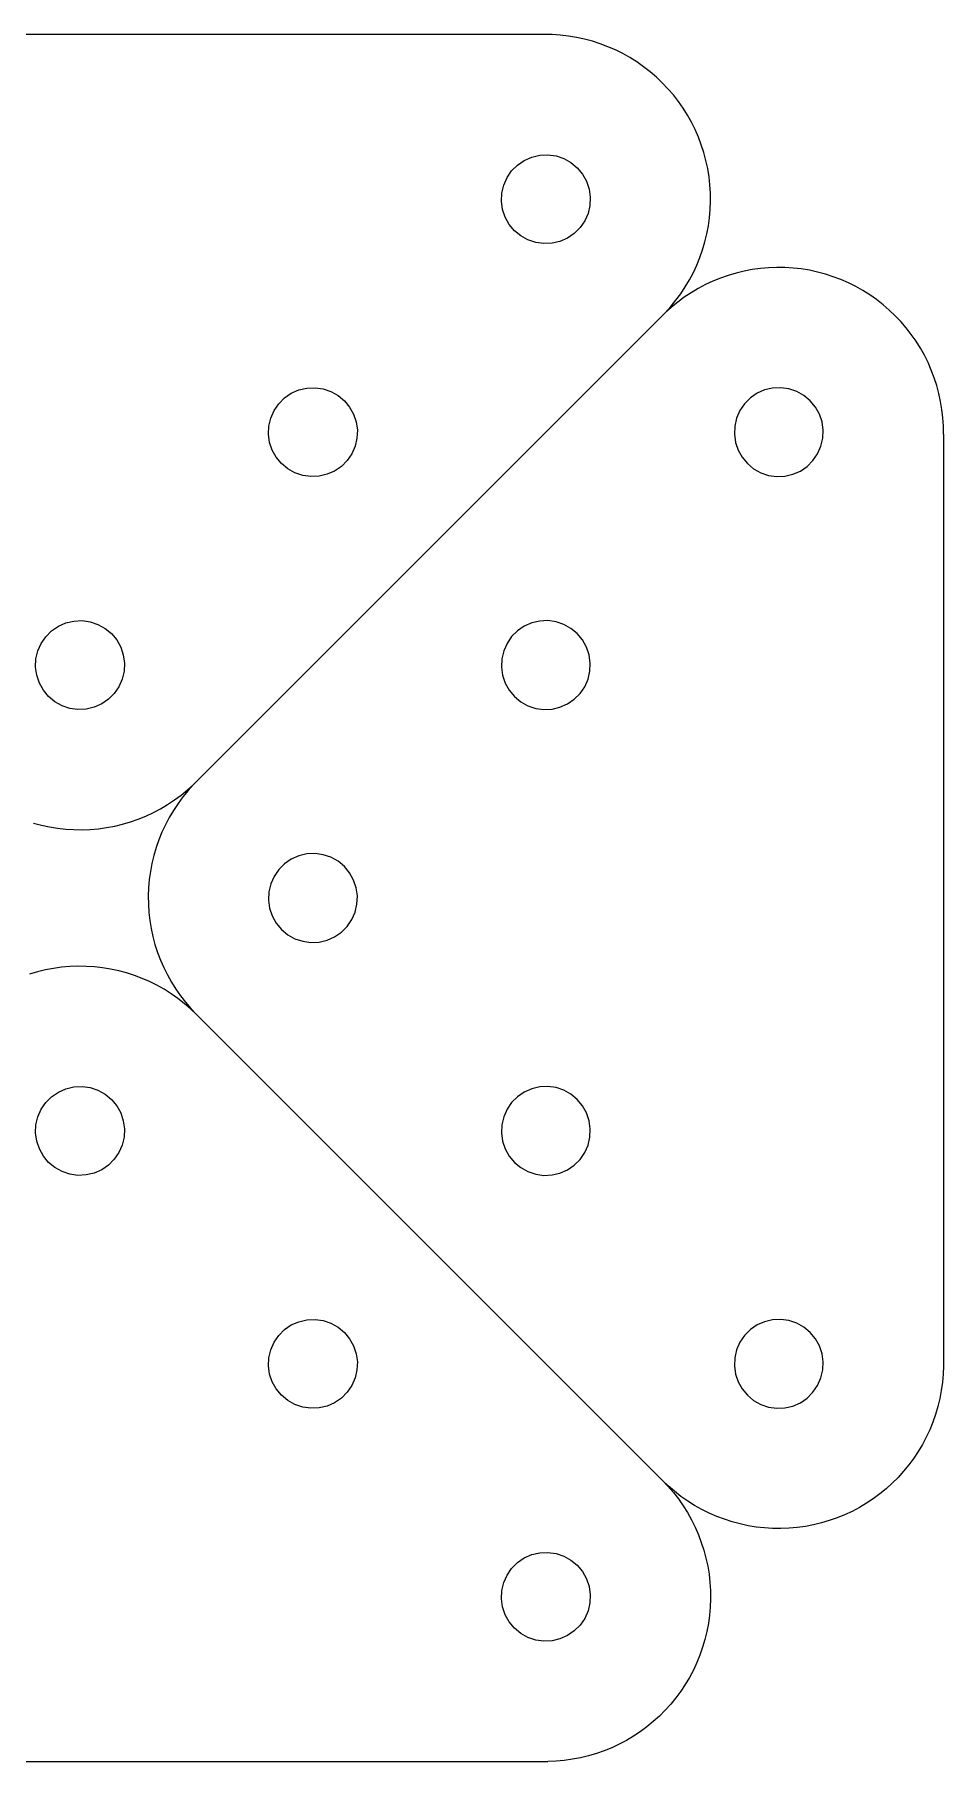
# Model space of a CAD drawing. Extents: x 438 to 542, y 238 to 342.
# Drawn here: x 487.2 to 542.4, y 237.6 to 342.4 of the extents above; entities that cross this region are included whole.
import ezdxf

# ---------------------------------------------------------------- set-up
doc = ezdxf.new("R2010")
doc.units = 0
doc.layers.get('0').update_dxf_attribs({"linetype": 'CONTINUOUS'})

msp = doc.modelspace()

# ---------------------------------------------------------------- linework, layer by layer
at = {"color": 5}
for p, q in [((518.15964, 342.425648), (461.591041, 342.425648)), ((496.892592, 296.896988), (525.529425, 325.533821)), ((542.425643, 318.159645), (542.425643, 261.591046)), ((525.355336, 254.644669), (497.071064, 282.928941)), ((461.84036, 237.574362), (518.408959, 237.574362))]:
    msp.add_line(p, q, dxfattribs=at)
at = {"color": 0}
for p, q in [((518.658172, 342.419404), (518.15964, 342.425648)), ((519.155805, 342.38832), (518.658172, 342.419404)), ((519.651296, 342.332508), (519.155805, 342.38832)), ((520.143407, 342.252074), (519.651296, 342.332508)), ((520.630851, 342.147175), (520.143407, 342.252074)), ((521.112469, 342.018121), (520.630851, 342.147175)), ((521.587072, 341.865251), (521.112469, 342.018121)), ((522.053479, 341.688899), (521.587072, 341.865251)), ((522.51044, 341.489467), (522.053479, 341.688899)), ((522.95695, 341.267534), (522.51044, 341.489467)), ((523.391877, 341.023667), (522.95695, 341.267534)), ((523.81402, 340.758361), (523.391877, 341.023667)), ((524.222473, 340.472378), (523.81402, 340.758361)), ((524.616157, 340.166376), (524.222473, 340.472378)), ((524.994121, 339.841161), (524.616157, 340.166376)), ((525.355343, 339.497476), (524.994121, 339.841161)), ((525.699028, 339.136255), (525.355343, 339.497476)), ((526.024242, 338.75829), (525.699028, 339.136255)), ((526.330245, 338.364606), (526.024242, 338.75829)), ((526.616227, 337.956153), (526.330245, 338.364606)), ((526.881534, 337.53401), (526.616227, 337.956153)), ((527.125401, 337.099083), (526.881534, 337.53401)), ((527.347333, 336.652573), (527.125401, 337.099083)), ((527.546766, 336.195613), (527.347333, 336.652573)), ((527.723118, 335.729205), (527.546766, 336.195613)), ((527.875987, 335.254602), (527.723118, 335.729205)), ((516.207092, 334.15131), (516.559373, 334.503591)), ((516.559373, 334.503591), (516.970456, 334.785189)), ((516.970456, 334.785189), (517.42625, 334.986439)), ((517.42625, 334.986439), (517.911255, 335.100495)), ((517.911255, 335.100495), (518.408959, 335.123505)), ((518.408959, 335.123505), (518.902456, 335.054696)), ((518.902456, 335.054696), (519.374887, 334.896362)), ((519.374887, 334.896362), (519.810134, 334.653872)), ((519.810134, 334.653872), (520.193463, 334.335597)), ((528.005041, 334.772985), (527.875987, 335.254602)), ((528.109941, 334.285541), (528.005041, 334.772985)), ((515.724244, 333.284433), (515.925494, 333.740227)), ((515.925494, 333.740227), (516.207092, 334.15131)), ((520.193463, 334.335597), (520.511738, 333.952268)), ((520.511738, 333.952268), (520.754228, 333.51702)), ((520.754228, 333.51702), (520.912562, 333.044589)), ((528.190374, 333.79343), (528.109941, 334.285541)), ((528.246186, 333.297939), (528.190374, 333.79343)), ((515.587179, 332.301724), (515.610188, 332.799428)), ((515.610188, 332.799428), (515.724244, 333.284433)), ((520.912562, 333.044589), (520.981371, 332.551092)), ((520.981371, 332.551092), (520.958362, 332.053388)), ((528.27727, 332.800305), (528.246186, 333.297939)), ((528.283514, 332.301774), (528.27727, 332.800305)), ((515.655987, 331.808227), (515.587179, 332.301724)), ((515.814321, 331.335797), (515.655987, 331.808227)), ((516.056811, 330.900549), (515.814321, 331.335797)), ((520.844305, 331.568384), (520.643056, 331.11259)), ((520.958362, 332.053388), (520.844305, 331.568384)), ((528.221395, 331.306768), (528.264875, 331.803518)), ((528.264875, 331.803518), (528.283514, 332.301774)), ((516.375086, 330.51722), (516.056811, 330.900549)), ((516.758415, 330.198945), (516.375086, 330.51722)), ((520.009177, 330.349226), (519.598093, 330.067627)), ((520.361458, 330.701506), (520.009177, 330.349226)), ((520.643056, 331.11259), (520.361458, 330.701506)), ((527.94353, 329.838221), (528.060556, 330.322942)), ((528.060556, 330.322942), (528.153201, 330.812812)), ((528.153201, 330.812812), (528.221395, 331.306768)), ((517.193663, 329.956455), (516.758415, 330.198945)), ((517.666094, 329.798121), (517.193663, 329.956455)), ((518.159591, 329.729312), (517.666094, 329.798121)), ((518.657295, 329.752321), (518.159591, 329.729312)), ((519.142299, 329.866378), (518.657295, 329.752321)), ((519.598093, 330.067627), (519.142299, 329.866378)), ((527.637848, 328.889354), (527.802505, 329.359962)), ((527.802505, 329.359962), (527.94353, 329.838221)), ((527.239188, 327.975624), (527.449885, 328.427486)), ((527.449885, 328.427486), (527.637848, 328.889354)), ((531.306763, 328.2214), (530.812807, 328.153206)), ((531.803513, 328.26488), (531.306763, 328.2214)), ((532.301769, 328.283519), (531.803513, 328.26488)), ((532.8003, 328.277275), (532.301769, 328.283519)), ((533.297934, 328.246191), (532.8003, 328.277275)), ((533.793425, 328.190379), (533.297934, 328.246191)), ((534.285536, 328.109946), (533.793425, 328.190379)), ((526.751504, 327.106087), (527.006182, 327.534757)), ((527.006182, 327.534757), (527.239188, 327.975624)), ((527.975619, 327.239193), (527.534752, 327.006187)), ((528.427481, 327.44989), (527.975619, 327.239193)), ((528.889349, 327.637853), (528.427481, 327.44989)), ((529.359957, 327.80251), (528.889349, 327.637853)), ((529.838216, 327.943535), (529.359957, 327.80251)), ((530.322937, 328.060561), (529.838216, 327.943535)), ((530.812807, 328.153206), (530.322937, 328.060561)), ((534.77298, 328.005046), (534.285536, 328.109946)), ((535.254597, 327.875992), (534.77298, 328.005046)), ((535.7292, 327.723123), (535.254597, 327.875992)), ((536.195608, 327.546771), (535.7292, 327.723123)), ((536.652568, 327.347338), (536.195608, 327.546771)), ((537.099078, 327.125406), (536.652568, 327.347338)), ((525.863986, 325.903539), (526.179674, 326.289443)), ((526.289438, 326.179679), (525.903534, 325.863991)), ((526.179674, 326.289443), (526.475803, 326.690662)), ((526.690657, 326.475808), (526.289438, 326.179679)), ((526.475803, 326.690662), (526.751504, 327.106087)), ((527.106082, 326.751509), (526.690657, 326.475808)), ((527.534752, 327.006187), (527.106082, 326.751509)), ((537.534005, 326.881539), (537.099078, 327.125406)), ((537.956148, 326.616232), (537.534005, 326.881539)), ((538.364601, 326.33025), (537.956148, 326.616232)), ((538.758285, 326.024247), (538.364601, 326.33025)), ((525.533816, 325.52943), (525.863986, 325.903539)), ((525.903534, 325.863991), (525.533816, 325.52943)), ((539.13625, 325.699033), (538.758285, 326.024247)), ((539.497471, 325.355348), (539.13625, 325.699033)), ((539.841156, 324.994126), (539.497471, 325.355348)), ((540.166371, 324.616162), (539.841156, 324.994126)), ((540.472373, 324.222478), (540.166371, 324.616162)), ((540.758356, 323.814025), (540.472373, 324.222478)), ((541.023662, 323.391882), (540.758356, 323.814025)), ((541.267529, 322.956955), (541.023662, 323.391882)), ((541.489462, 322.510445), (541.267529, 322.956955)), ((541.688894, 322.053484), (541.489462, 322.510445)), ((541.865246, 321.587077), (541.688894, 322.053484)), ((503.284115, 320.844303), (503.769119, 320.95836)), ((503.769119, 320.95836), (504.266823, 320.981369)), ((504.266823, 320.981369), (504.76032, 320.91256)), ((504.76032, 320.91256), (505.232751, 320.754226)), ((532.053383, 320.958367), (531.568379, 320.84431)), ((532.551087, 320.981376), (532.053383, 320.958367)), ((533.044584, 320.912567), (532.551087, 320.981376)), ((533.517015, 320.754233), (533.044584, 320.912567)), ((542.018116, 321.112474), (541.865246, 321.587077)), ((542.14717, 320.630856), (542.018116, 321.112474)), ((501.783358, 319.598091), (502.064956, 320.009175)), ((502.064956, 320.009175), (502.417237, 320.361455)), ((502.417237, 320.361455), (502.828321, 320.643054)), ((502.828321, 320.643054), (503.284115, 320.844303)), ((505.232751, 320.754226), (505.667999, 320.511736)), ((505.667999, 320.511736), (506.051327, 320.193461)), ((506.051327, 320.193461), (506.369603, 319.810132)), ((506.369603, 319.810132), (506.612093, 319.374885)), ((530.349221, 320.009182), (530.067622, 319.598098)), ((530.701501, 320.361463), (530.349221, 320.009182)), ((531.112585, 320.643061), (530.701501, 320.361463)), ((531.568379, 320.84431), (531.112585, 320.643061)), ((533.952263, 320.511743), (533.517015, 320.754233)), ((534.335592, 320.193468), (533.952263, 320.511743)), ((534.653867, 319.810139), (534.335592, 320.193468)), ((534.896357, 319.374892), (534.653867, 319.810139)), ((542.252069, 320.143412), (542.14717, 320.630856)), ((542.332503, 319.651301), (542.252069, 320.143412)), ((501.468052, 318.657293), (501.582109, 319.142297)), ((501.582109, 319.142297), (501.783358, 319.598091)), ((506.612093, 319.374885), (506.770427, 318.902454)), ((506.770427, 318.902454), (506.839235, 318.408957)), ((529.866373, 319.142304), (529.752316, 318.6573)), ((530.067622, 319.598098), (529.866373, 319.142304)), ((535.054691, 318.902461), (534.896357, 319.374892)), ((535.1235, 318.408964), (535.054691, 318.902461)), ((542.388315, 319.15581), (542.332503, 319.651301)), ((542.419399, 318.658177), (542.388315, 319.15581)), ((501.445043, 318.159589), (501.468052, 318.657293)), ((501.513852, 317.666092), (501.445043, 318.159589)), ((506.816226, 317.911253), (506.70217, 317.426248)), ((506.839235, 318.408957), (506.816226, 317.911253)), ((529.752316, 318.6573), (529.729307, 318.159596)), ((529.729307, 318.159596), (529.798116, 317.666099)), ((534.986434, 317.426255), (535.10049, 317.91126)), ((535.10049, 317.91126), (535.1235, 318.408964)), ((542.425643, 318.159645), (542.419399, 318.658177)), ((501.672185, 317.193661), (501.513852, 317.666092)), ((501.914676, 316.758413), (501.672185, 317.193661)), ((502.232951, 316.375084), (501.914676, 316.758413)), ((506.50092, 316.970454), (506.219322, 316.559371)), ((506.70217, 317.426248), (506.50092, 316.970454)), ((529.798116, 317.666099), (529.95645, 317.193668)), ((529.95645, 317.193668), (530.19894, 316.75842)), ((530.19894, 316.75842), (530.517215, 316.375091)), ((534.503586, 316.559378), (534.785184, 316.970461)), ((534.785184, 316.970461), (534.986434, 317.426255)), ((502.61628, 316.056809), (502.232951, 316.375084)), ((503.051527, 315.814319), (502.61628, 316.056809)), ((503.523958, 315.655985), (503.051527, 315.814319)), ((504.017455, 315.587177), (503.523958, 315.655985)), ((504.515159, 315.610186), (504.017455, 315.587177)), ((505.000164, 315.724242), (504.515159, 315.610186)), ((505.455958, 315.925492), (505.000164, 315.724242)), ((505.867041, 316.20709), (505.455958, 315.925492)), ((506.219322, 316.559371), (505.867041, 316.20709)), ((530.517215, 316.375091), (530.900544, 316.056816)), ((530.900544, 316.056816), (531.335792, 315.814326)), ((531.335792, 315.814326), (531.808222, 315.655992)), ((531.808222, 315.655992), (532.301719, 315.587184)), ((532.301719, 315.587184), (532.799423, 315.610193)), ((532.799423, 315.610193), (533.284428, 315.724249)), ((533.284428, 315.724249), (533.740222, 315.925499)), ((533.740222, 315.925499), (534.151305, 316.207097)), ((534.151305, 316.207097), (534.503586, 316.559378)), ((487.92281, 305.867029), (488.275112, 306.21933)), ((488.275112, 306.21933), (488.686168, 306.500901)), ((488.686168, 306.500901), (489.141972, 306.702161)), ((489.141972, 306.702161), (489.626991, 306.816231)), ((489.626991, 306.816231), (490.124702, 306.839247)), ((490.124702, 306.839247), (490.61817, 306.770411)), ((490.61817, 306.770411), (491.090594, 306.61207)), ((491.090594, 306.61207), (491.525877, 306.369615)), ((491.525877, 306.369615), (491.909192, 306.051325)), ((516.559366, 306.219327), (516.207085, 305.867046)), ((516.970449, 306.500925), (516.559366, 306.219327)), ((517.426243, 306.702175), (516.970449, 306.500925)), ((517.911248, 306.816231), (517.426243, 306.702175)), ((518.408952, 306.83924), (517.911248, 306.816231)), ((518.902449, 306.770432), (518.408952, 306.83924)), ((519.37488, 306.612098), (518.902449, 306.770432)), ((519.810127, 306.369608), (519.37488, 306.612098)), ((520.193456, 306.051332), (519.810127, 306.369608)), ((487.43998, 305.000169), (487.64124, 305.455973)), ((487.64124, 305.455973), (487.92281, 305.867029)), ((491.909192, 306.051325), (492.227481, 305.668011)), ((492.227481, 305.668011), (492.469936, 305.232728)), ((492.469936, 305.232728), (492.628277, 304.760304)), ((515.925487, 305.455963), (515.724237, 305.000169)), ((516.207085, 305.867046), (515.925487, 305.455963)), ((520.511731, 305.668004), (520.193456, 306.051332)), ((520.754221, 305.232756), (520.511731, 305.668004)), ((520.912555, 304.760325), (520.754221, 305.232756)), ((487.302893, 304.017439), (487.32591, 304.51515)), ((487.32591, 304.51515), (487.43998, 305.000169)), ((492.628277, 304.760304), (492.697114, 304.266835)), ((492.697114, 304.266835), (492.674098, 303.769124)), ((515.610181, 304.515164), (515.587172, 304.01746)), ((515.724237, 305.000169), (515.610181, 304.515164)), ((520.981364, 304.266828), (520.912555, 304.760325)), ((520.958355, 303.769124), (520.981364, 304.266828)), ((487.37173, 303.52397), (487.302893, 304.017439)), ((487.530071, 303.051547), (487.37173, 303.52397)), ((487.772526, 302.616264), (487.530071, 303.051547)), ((492.560027, 303.284105), (492.358768, 302.828302)), ((492.674098, 303.769124), (492.560027, 303.284105)), ((515.587172, 304.01746), (515.65598, 303.523963)), ((515.65598, 303.523963), (515.814314, 303.051532)), ((515.814314, 303.051532), (516.056804, 302.616285)), ((520.643049, 302.828326), (520.844298, 303.28412)), ((520.844298, 303.28412), (520.958355, 303.769124)), ((488.090815, 302.232949), (487.772526, 302.616264)), ((488.47413, 301.91466), (488.090815, 302.232949)), ((491.724895, 302.064944), (491.313839, 301.783373)), ((492.077197, 302.417246), (491.724895, 302.064944)), ((492.358768, 302.828302), (492.077197, 302.417246)), ((516.056804, 302.616285), (516.375079, 302.232956)), ((516.375079, 302.232956), (516.758408, 301.914681)), ((519.598086, 301.783363), (520.00917, 302.064961)), ((520.00917, 302.064961), (520.36145, 302.417242)), ((520.36145, 302.417242), (520.643049, 302.828326)), ((488.909413, 301.672205), (488.47413, 301.91466)), ((489.381837, 301.513864), (488.909413, 301.672205)), ((489.875305, 301.445027), (489.381837, 301.513864)), ((490.373017, 301.468043), (489.875305, 301.445027)), ((490.858035, 301.582114), (490.373017, 301.468043)), ((491.313839, 301.783373), (490.858035, 301.582114)), ((516.758408, 301.914681), (517.193656, 301.67219)), ((517.193656, 301.67219), (517.666087, 301.513857)), ((517.666087, 301.513857), (518.159584, 301.445048)), ((518.159584, 301.445048), (518.657288, 301.468057)), ((518.657288, 301.468057), (519.142292, 301.582114)), ((519.142292, 301.582114), (519.598086, 301.783363)), ((496.522873, 296.562427), (496.892592, 296.896988)), ((496.892592, 296.896988), (496.562422, 296.522878)), ((495.320324, 295.674908), (495.735764, 295.950623)), ((495.950618, 295.735769), (495.674903, 295.320329)), ((495.735764, 295.950623), (496.136955, 296.246724)), ((496.246719, 296.13696), (495.950618, 295.735769)), ((496.136955, 296.246724), (496.522873, 296.562427)), ((496.562422, 296.522878), (496.246719, 296.13696)), ((493.06645, 294.623907), (493.537079, 294.788585)), ((493.537079, 294.788585), (493.998926, 294.976527)), ((493.998926, 294.976527), (494.450816, 295.187252)), ((494.450816, 295.187252), (494.891655, 295.42023)), ((494.891655, 295.42023), (495.320324, 295.674908)), ((495.420225, 294.89166), (495.187247, 294.450821)), ((495.674903, 295.320329), (495.420225, 294.89166)), ((487.171803, 294.550417), (487.653427, 294.42137)), ((487.653427, 294.42137), (488.140893, 294.316492)), ((488.140893, 294.316492), (488.632975, 294.236031)), ((488.632975, 294.236031), (489.128452, 294.180205)), ((489.128452, 294.180205), (489.6261, 294.149134)), ((489.6261, 294.149134), (490.124666, 294.142926)), ((490.124666, 294.142926), (490.622929, 294.161572)), ((490.622929, 294.161572), (491.119651, 294.205024)), ((491.119651, 294.205024), (491.613579, 294.273189)), ((491.613579, 294.273189), (492.103498, 294.365884)), ((492.103498, 294.365884), (492.588205, 294.482896)), ((492.588205, 294.482896), (493.06645, 294.623907)), ((494.976522, 293.998931), (494.78858, 293.537084)), ((495.187247, 294.450821), (494.976522, 293.998931)), ((494.482891, 292.58821), (494.365879, 292.103503)), ((494.623902, 293.066455), (494.482891, 292.58821)), ((494.78858, 293.537084), (494.623902, 293.066455)), ((503.2841, 292.560032), (502.828297, 292.358773)), ((503.769119, 292.674103), (503.2841, 292.560032)), ((504.26683, 292.697119), (503.769119, 292.674103)), ((504.760299, 292.628282), (504.26683, 292.697119)), ((505.232723, 292.469941), (504.760299, 292.628282)), ((494.273184, 291.613584), (494.205019, 291.119656)), ((494.365879, 292.103503), (494.273184, 291.613584)), ((502.064939, 291.7249), (501.783368, 291.313844)), ((502.417241, 292.077202), (502.064939, 291.7249)), ((502.828297, 292.358773), (502.417241, 292.077202)), ((505.668006, 292.227486), (505.232723, 292.469941)), ((506.05132, 291.909197), (505.668006, 292.227486)), ((506.36961, 291.525882), (506.05132, 291.909197)), ((506.612065, 291.090599), (506.36961, 291.525882)), ((494.161567, 290.622934), (494.142921, 290.124671)), ((494.205019, 291.119656), (494.161567, 290.622934)), ((501.582109, 290.85804), (501.468038, 290.373022)), ((501.783368, 291.313844), (501.582109, 290.85804)), ((506.770406, 290.618175), (506.612065, 291.090599)), ((506.839242, 290.124707), (506.770406, 290.618175)), ((494.142921, 290.124671), (494.149129, 289.626105)), ((494.149129, 289.626105), (494.1802, 289.128457)), ((501.468038, 290.373022), (501.445022, 289.87531)), ((501.445022, 289.87531), (501.513859, 289.381842)), ((506.702156, 289.141977), (506.816226, 289.626996)), ((506.816226, 289.626996), (506.839242, 290.124707)), ((494.1802, 289.128457), (494.236026, 288.63298)), ((494.236026, 288.63298), (494.316487, 288.140898)), ((501.513859, 289.381842), (501.6722, 288.909418)), ((501.6722, 288.909418), (501.914655, 288.474135)), ((501.914655, 288.474135), (502.232944, 288.09082)), ((506.219325, 288.275117), (506.500896, 288.686173)), ((506.500896, 288.686173), (506.702156, 289.141977)), ((494.316487, 288.140898), (494.421365, 287.653432)), ((494.421365, 287.653432), (494.550412, 287.171808)), ((502.232944, 288.09082), (502.616259, 287.772531)), ((502.616259, 287.772531), (503.051542, 287.530076)), ((503.051542, 287.530076), (503.523965, 287.371735)), ((503.523965, 287.371735), (504.017434, 287.302898)), ((504.017434, 287.302898), (504.515145, 287.325915)), ((504.515145, 287.325915), (505.000164, 287.439985)), ((505.000164, 287.439985), (505.455968, 287.641245)), ((505.455968, 287.641245), (505.867024, 287.922815)), ((505.867024, 287.922815), (506.219325, 288.275117)), ((494.550412, 287.171808), (494.70331, 286.697233)), ((494.70331, 286.697233), (494.879677, 286.230839)), ((487.411795, 285.517114), (486.93355, 285.376103)), ((487.896502, 285.634126), (487.411795, 285.517114)), ((488.386421, 285.726821), (487.896502, 285.634126)), ((488.880349, 285.794986), (488.386421, 285.726821)), ((489.377071, 285.838438), (488.880349, 285.794986)), ((489.875334, 285.857084), (489.377071, 285.838438)), ((490.3739, 285.850876), (489.875334, 285.857084)), ((490.871548, 285.819805), (490.3739, 285.850876)), ((491.367025, 285.763979), (490.871548, 285.819805)), ((491.859107, 285.683518), (491.367025, 285.763979)), ((492.346573, 285.57864), (491.859107, 285.683518)), ((492.828197, 285.449593), (492.346573, 285.57864)), ((493.302772, 285.296695), (492.828197, 285.449593)), ((493.769166, 285.120328), (493.302772, 285.296695)), ((494.879677, 286.230839), (495.079067, 285.773836)), ((495.079067, 285.773836), (495.300985, 285.327313)), ((495.300985, 285.327313), (495.544894, 284.892428)), ((494.226169, 284.920938), (493.769166, 285.120328)), ((494.672692, 284.69902), (494.226169, 284.920938)), ((495.107577, 284.455111), (494.672692, 284.69902)), ((495.529748, 284.189832), (495.107577, 284.455111)), ((495.938201, 283.90385), (495.529748, 284.189832)), ((495.544894, 284.892428), (495.810173, 284.470257)), ((495.810173, 284.470257), (496.096155, 284.061804)), ((496.331878, 283.59784), (495.938201, 283.90385)), ((496.096155, 284.061804), (496.402165, 283.668127)), ((496.709815, 283.272597), (496.331878, 283.59784)), ((496.402165, 283.668127), (496.727408, 283.29019)), ((497.071064, 282.928941), (496.709815, 283.272597)), ((496.727408, 283.29019), (497.071064, 282.928941)), ((487.922803, 277.582764), (488.275105, 277.935066)), ((488.275105, 277.935066), (488.686161, 278.216637)), ((488.686161, 278.216637), (489.141965, 278.417896)), ((489.141965, 278.417896), (489.626983, 278.531967)), ((489.626983, 278.531967), (490.124695, 278.554983)), ((490.124695, 278.554983), (490.618163, 278.486146)), ((490.618163, 278.486146), (491.090587, 278.327805)), ((491.090587, 278.327805), (491.52587, 278.08535)), ((491.52587, 278.08535), (491.909185, 277.767061)), ((516.559362, 277.93508), (516.20706, 277.582779)), ((516.970446, 278.216623), (516.559362, 277.93508)), ((517.426257, 278.417875), (516.970446, 278.216623)), ((517.911276, 278.531946), (517.426257, 278.417875)), ((518.408945, 278.555004), (517.911276, 278.531946)), ((518.902406, 278.486175), (518.408945, 278.555004)), ((519.374817, 278.327846), (518.902406, 278.486175)), ((519.810148, 278.085344), (519.374817, 278.327846)), ((520.193456, 277.767061), (519.810148, 278.085344)), ((487.439973, 276.715905), (487.641232, 277.171708)), ((487.641232, 277.171708), (487.922803, 277.582764)), ((491.909185, 277.767061), (492.227474, 277.383746)), ((492.227474, 277.383746), (492.469929, 276.948463)), ((492.469929, 276.948463), (492.62827, 276.47604)), ((515.925518, 277.171694), (515.724265, 276.715883)), ((516.20706, 277.582779), (515.925518, 277.171694)), ((520.511739, 277.383753), (520.193456, 277.767061)), ((520.75417, 276.948493), (520.511739, 277.383753)), ((520.912569, 276.476012), (520.75417, 276.948493)), ((487.302886, 275.733175), (487.325902, 276.230886)), ((487.325902, 276.230886), (487.439973, 276.715905)), ((492.62827, 276.47604), (492.697107, 275.982571)), ((492.697107, 275.982571), (492.67409, 275.48486)), ((515.610195, 276.230865), (515.587136, 275.733196)), ((515.724265, 276.715883), (515.610195, 276.230865)), ((520.981399, 275.98255), (520.912569, 276.476012)), ((520.95834, 275.484881), (520.981399, 275.98255)), ((487.371723, 275.239706), (487.302886, 275.733175)), ((487.530064, 274.767282), (487.371723, 275.239706)), ((487.772519, 274.331999), (487.530064, 274.767282)), ((492.56002, 274.999841), (492.35876, 274.544037)), ((492.67409, 275.48486), (492.56002, 274.999841)), ((515.587136, 275.733196), (515.655966, 275.239734)), ((515.655966, 275.239734), (515.814294, 274.767323)), ((515.814294, 274.767323), (516.056796, 274.331993)), ((520.643018, 274.544052), (520.84427, 274.999862)), ((520.84427, 274.999862), (520.95834, 275.484881)), ((488.090808, 273.948685), (487.772519, 274.331999)), ((488.474123, 273.630395), (488.090808, 273.948685)), ((491.724888, 273.78068), (491.313832, 273.499109)), ((492.07719, 274.132981), (491.724888, 273.78068)), ((492.35876, 274.544037), (492.07719, 274.132981)), ((516.056796, 274.331993), (516.375079, 273.948685)), ((516.375079, 273.948685), (516.758388, 273.630402)), ((519.598089, 273.499123), (520.009173, 273.780665)), ((520.009173, 273.780665), (520.361475, 274.132967)), ((520.361475, 274.132967), (520.643018, 274.544052)), ((488.909406, 273.38794), (488.474123, 273.630395)), ((489.38183, 273.229599), (488.909406, 273.38794)), ((489.875298, 273.160763), (489.38183, 273.229599)), ((490.373009, 273.183779), (489.875298, 273.160763)), ((490.858028, 273.297849), (490.373009, 273.183779)), ((491.313832, 273.499109), (490.858028, 273.297849)), ((516.758388, 273.630402), (517.193647, 273.38797)), ((517.193647, 273.38797), (517.666129, 273.229571)), ((517.666129, 273.229571), (518.159591, 273.160741)), ((518.159591, 273.160741), (518.657259, 273.1838)), ((518.657259, 273.1838), (519.142278, 273.297871)), ((519.142278, 273.297871), (519.598089, 273.499123)), ((502.828311, 264.074487), (503.284122, 264.27574)), ((503.284122, 264.27574), (503.76914, 264.38981)), ((503.76914, 264.38981), (504.266809, 264.412869)), ((504.266809, 264.412869), (504.760271, 264.344039)), ((504.760271, 264.344039), (505.232682, 264.185711)), ((531.568393, 264.27574), (531.112582, 264.074487)), ((532.053412, 264.38981), (531.568393, 264.27574)), ((532.55108, 264.412869), (532.053412, 264.38981)), ((533.044542, 264.344039), (532.55108, 264.412869)), ((533.516953, 264.185711), (533.044542, 264.344039)), ((501.783382, 263.029559), (502.064925, 263.440643)), ((502.064925, 263.440643), (502.417226, 263.792945)), ((502.417226, 263.792945), (502.828311, 264.074487)), ((505.232682, 264.185711), (505.668012, 263.943209)), ((505.668012, 263.943209), (506.05132, 263.624926)), ((506.05132, 263.624926), (506.369603, 263.241617)), ((506.369603, 263.241617), (506.612035, 262.806358)), ((530.349196, 263.440643), (530.067654, 263.029559)), ((530.701498, 263.792945), (530.349196, 263.440643)), ((531.112582, 264.074487), (530.701498, 263.792945)), ((533.952283, 263.943209), (533.516953, 264.185711)), ((534.335592, 263.624926), (533.952283, 263.943209)), ((534.653875, 263.241617), (534.335592, 263.624926)), ((534.896306, 262.806358), (534.653875, 263.241617)), ((501.468059, 262.088729), (501.58213, 262.573748)), ((501.58213, 262.573748), (501.783382, 263.029559)), ((506.612035, 262.806358), (506.770434, 262.333876)), ((506.770434, 262.333876), (506.839264, 261.840414)), ((529.866401, 262.573748), (529.752331, 262.088729)), ((530.067654, 263.029559), (529.866401, 262.573748)), ((535.054705, 262.333876), (534.896306, 262.806358)), ((535.123535, 261.840414), (535.054705, 262.333876)), ((501.445001, 261.59106), (501.468059, 262.088729)), ((501.51383, 261.097599), (501.445001, 261.59106)), ((501.672159, 260.625188), (501.51383, 261.097599)), ((506.816205, 261.342746), (506.702134, 260.857727)), ((506.839264, 261.840414), (506.816205, 261.342746)), ((529.752331, 262.088729), (529.729272, 261.59106)), ((529.729272, 261.59106), (529.798102, 261.097599)), ((529.798102, 261.097599), (529.95643, 260.625188)), ((534.986406, 260.857727), (535.100476, 261.342746)), ((535.100476, 261.342746), (535.123535, 261.840414)), ((542.406968, 261.092812), (542.363509, 260.596097)), ((542.425643, 261.591046), (542.406968, 261.092812)), ((501.914661, 260.189857), (501.672159, 260.625188)), ((502.232944, 259.806549), (501.914661, 260.189857)), ((506.500882, 260.401916), (506.21934, 259.990832)), ((506.702134, 260.857727), (506.500882, 260.401916)), ((529.95643, 260.625188), (530.198932, 260.189857)), ((530.198932, 260.189857), (530.517215, 259.806549)), ((534.503611, 259.990832), (534.785153, 260.401916)), ((534.785153, 260.401916), (534.986406, 260.857727)), ((542.295372, 260.102141), (542.202692, 259.612208)), ((542.363509, 260.596097), (542.295372, 260.102141)), ((502.616252, 259.488266), (502.232944, 259.806549)), ((503.051512, 259.245835), (502.616252, 259.488266)), ((503.523993, 259.087436), (503.051512, 259.245835)), ((504.017455, 259.018606), (503.523993, 259.087436)), ((504.515124, 259.041665), (504.017455, 259.018606)), ((505.000143, 259.155735), (504.515124, 259.041665)), ((505.455953, 259.356987), (505.000143, 259.155735)), ((505.867038, 259.63853), (505.455953, 259.356987)), ((506.21934, 259.990832), (505.867038, 259.63853)), ((530.517215, 259.806549), (530.900523, 259.488266)), ((530.900523, 259.488266), (531.335783, 259.245835)), ((531.335783, 259.245835), (531.808265, 259.087436)), ((531.808265, 259.087436), (532.301726, 259.018606)), ((532.301726, 259.018606), (532.799395, 259.041665)), ((532.799395, 259.041665), (533.284414, 259.155735)), ((533.284414, 259.155735), (533.740225, 259.356987)), ((533.740225, 259.356987), (534.151309, 259.63853)), ((534.151309, 259.63853), (534.503611, 259.990832)), ((542.085609, 259.127571), (541.944626, 258.649298)), ((542.202692, 259.612208), (542.085609, 259.127571)), ((541.779991, 258.178627), (541.591992, 257.716836)), ((541.944626, 258.649298), (541.779991, 258.178627)), ((541.381317, 257.264896), (541.148283, 256.824114)), ((541.591992, 257.716836), (541.381317, 257.264896)), ((540.617938, 255.979956), (540.32183, 255.578772)), ((540.893653, 256.395395), (540.617938, 255.979956)), ((541.148283, 256.824114), (540.893653, 256.395395)), ((539.671559, 254.823142), (539.318999, 254.470581)), ((540.006092, 255.192889), (539.671559, 254.823142)), ((540.32183, 255.578772), (540.006092, 255.192889)), ((525.716625, 254.300973), (525.355336, 254.644669)), ((525.355336, 254.644669), (525.699032, 254.28338)), ((525.699032, 254.28338), (526.024259, 253.90546)), ((526.094545, 253.975746), (525.716625, 254.300973)), ((526.024259, 253.90546), (526.330231, 253.511821)), ((526.488184, 253.669774), (526.094545, 253.975746)), ((538.563369, 253.82031), (538.162185, 253.524202)), ((538.949252, 254.136048), (538.563369, 253.82031)), ((539.318999, 254.470581), (538.949252, 254.136048)), ((526.330231, 253.511821), (526.616255, 253.103325)), ((526.89668, 253.38375), (526.488184, 253.669774)), ((526.616255, 253.103325), (526.881534, 252.681154)), ((527.318851, 253.118471), (526.89668, 253.38375)), ((527.753679, 252.874619), (527.318851, 253.118471)), ((528.200231, 252.652672), (527.753679, 252.874619)), ((536.877245, 252.760824), (536.425304, 252.550148)), ((537.318027, 252.993858), (536.877245, 252.760824)), ((537.746745, 253.248487), (537.318027, 252.993858)), ((538.162185, 253.524202), (537.746745, 253.248487)), ((526.881534, 252.681154), (527.125386, 252.246326)), ((527.125386, 252.246326), (527.347333, 251.799774)), ((527.347333, 251.799774), (527.546695, 251.342799)), ((528.657206, 252.45331), (528.200231, 252.652672)), ((529.123599, 252.276944), (528.657206, 252.45331)), ((529.598181, 252.124039), (529.123599, 252.276944)), ((530.079799, 251.994999), (529.598181, 252.124039)), ((530.567299, 251.890086), (530.079799, 251.994999)), ((531.059347, 251.809659), (530.567299, 251.890086)), ((531.554873, 251.753784), (531.059347, 251.809659)), ((532.052478, 251.722756), (531.554873, 251.753784)), ((532.551095, 251.716498), (532.052478, 251.722756)), ((533.049329, 251.735173), (532.551095, 251.716498)), ((533.546043, 251.778631), (533.049329, 251.735173)), ((534.04, 251.846768), (533.546043, 251.778631)), ((534.529933, 251.939449), (534.04, 251.846768)), ((535.014556, 252.056517), (534.529933, 251.939449)), ((535.492843, 252.197514), (535.014556, 252.056517)), ((535.963514, 252.36215), (535.492843, 252.197514)), ((536.425304, 252.550148), (535.963514, 252.36215)), ((527.546695, 251.342799), (527.723061, 250.876406)), ((527.723061, 250.876406), (527.875966, 250.401824)), ((516.20706, 249.298507), (516.559362, 249.650809)), ((516.559362, 249.650809), (516.970446, 249.932351)), ((516.970446, 249.932351), (517.426257, 250.133604)), ((517.426257, 250.133604), (517.911276, 250.247674)), ((517.911276, 250.247674), (518.408945, 250.270733)), ((518.408945, 250.270733), (518.902406, 250.201903)), ((518.902406, 250.201903), (519.374817, 250.043575)), ((519.374817, 250.043575), (519.810148, 249.801073)), ((519.810148, 249.801073), (520.193456, 249.48279)), ((527.875966, 250.401824), (528.005006, 249.920206)), ((528.005006, 249.920206), (528.109919, 249.432706)), ((515.724265, 248.431612), (515.925518, 248.887423)), ((515.925518, 248.887423), (516.20706, 249.298507)), ((520.193456, 249.48279), (520.511739, 249.099482)), ((520.511739, 249.099482), (520.75417, 248.664222)), ((520.75417, 248.664222), (520.912569, 248.19174)), ((528.109919, 249.432706), (528.190346, 248.940658)), ((528.190346, 248.940658), (528.246221, 248.445132)), ((515.587136, 247.448925), (515.610195, 247.946593)), ((515.610195, 247.946593), (515.724265, 248.431612)), ((520.912569, 248.19174), (520.981399, 247.698279)), ((520.981399, 247.698279), (520.95834, 247.20061)), ((528.246221, 248.445132), (528.277249, 247.947527)), ((528.277249, 247.947527), (528.283507, 247.44891)), ((515.655966, 246.955463), (515.587136, 247.448925)), ((515.814294, 246.483052), (515.655966, 246.955463)), ((516.056796, 246.047722), (515.814294, 246.483052)), ((520.84427, 246.715591), (520.643018, 246.25978)), ((520.95834, 247.20061), (520.84427, 246.715591)), ((528.221374, 246.453962), (528.153237, 245.960005)), ((528.264832, 246.950676), (528.221374, 246.453962)), ((528.283507, 247.44891), (528.264832, 246.950676)), ((516.375079, 245.664413), (516.056796, 246.047722)), ((516.758388, 245.34613), (516.375079, 245.664413)), ((520.009173, 245.496394), (519.598089, 245.214852)), ((520.361475, 245.848696), (520.009173, 245.496394)), ((520.643018, 246.25978), (520.361475, 245.848696)), ((528.060556, 245.470072), (527.943488, 244.985449)), ((528.153237, 245.960005), (528.060556, 245.470072)), ((517.193647, 245.103699), (516.758388, 245.34613)), ((517.666129, 244.9453), (517.193647, 245.103699)), ((518.159591, 244.87647), (517.666129, 244.9453)), ((518.657259, 244.899529), (518.159591, 244.87647)), ((519.142278, 245.013599), (518.657259, 244.899529)), ((519.598089, 245.214852), (519.142278, 245.013599)), ((527.802491, 244.507162), (527.637855, 244.036491)), ((527.943488, 244.985449), (527.802491, 244.507162)), ((527.449857, 243.574701), (527.239181, 243.12276)), ((527.637855, 244.036491), (527.449857, 243.574701)), ((526.751518, 242.25326), (526.475803, 241.83782)), ((527.006147, 242.681978), (526.751518, 242.25326)), ((527.239181, 243.12276), (527.006147, 242.681978)), ((526.179695, 241.436636), (525.863957, 241.050753)), ((526.475803, 241.83782), (526.179695, 241.436636)), ((525.176863, 240.328446), (524.807116, 239.993913)), ((525.529424, 240.681006), (525.176863, 240.328446)), ((525.863957, 241.050753), (525.529424, 240.681006)), ((523.60461, 239.106352), (523.175891, 238.851722)), ((524.020049, 239.382067), (523.60461, 239.106352)), ((524.421233, 239.678175), (524.020049, 239.382067)), ((524.807116, 239.993913), (524.421233, 239.678175)), ((521.350707, 238.055379), (520.872434, 237.914396)), ((521.821378, 238.220014), (521.350707, 238.055379)), ((522.283169, 238.408013), (521.821378, 238.220014)), ((522.735109, 238.618688), (522.283169, 238.408013)), ((523.175891, 238.851722), (522.735109, 238.618688)), ((518.907193, 237.593037), (518.408959, 237.574362)), ((519.403908, 237.636496), (518.907193, 237.593037)), ((519.897864, 237.704633), (519.403908, 237.636496)), ((520.387797, 237.797313), (519.897864, 237.704633)), ((520.872434, 237.914396), (520.387797, 237.797313))]:
    msp.add_line(p, q, dxfattribs=at)

doc.saveas('drawing.dxf')
